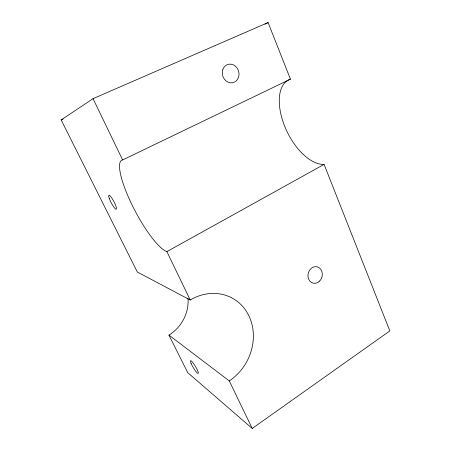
<?xml version="1.0" encoding="UTF-8"?>
<svg xmlns="http://www.w3.org/2000/svg" width="451" height="451" viewBox="0 0 451 451"><rect width="100%" height="100%" fill="white"/><g stroke="black" fill="none" stroke-linecap="round" stroke-linejoin="round"><path stroke-width="0.68" d="M252.227 428.45L389.844 330.921L324.094 164.395A46.306 24.202 64 0 1 284.519 125.829A46.306 24.202 64 0 1 290.438 79.156L268.086 22.55L93.041 98.656L61.156 119.932L137.341 272.026L190.226 300.005A49.058 43.262 -60.8 0 1 248.89 315.813A49.058 43.262 -60.8 0 1 229.283 380.92L252.227 428.45L187.751 372.667L168.928 335.087A37.546 34.676 -55.1 0 0 188.005 298.331M93.041 98.656L122.633 159.958A51.696 11.884 62.1 0 0 131.619 204.044A51.696 11.884 62.1 0 0 166.876 251.619L324.094 164.395M265.002 24.191L268.086 22.55M122.633 159.958L290.438 79.156M61.156 119.932L63.089 119.081M168.928 335.087L229.283 380.92M166.876 251.619L190.226 300.005M222.721 69.832A9.448 8.287 73.6 0 0 232.271 82.775A9.448 8.287 73.6 0 0 236.972 67.847A9.448 8.287 73.6 0 0 222.721 69.832M319.736 280.99A8.417 7.115 -76.6 0 0 317.622 266.958A8.417 7.115 -76.6 0 0 308.05 277.032A8.417 7.115 -76.6 0 0 319.736 280.99M191.106 363.405A7.396 1.246 59.1 0 0 197.927 373.411A7.396 1.246 59.1 0 0 194.144 364.34A7.396 1.246 59.1 0 0 191.106 363.405M109.277 198.423A7.909 1.471 62.2 0 0 116.048 209.241A7.909 1.471 62.2 0 0 112.423 198.992A7.909 1.471 62.2 0 0 109.277 198.423"/></g></svg>
